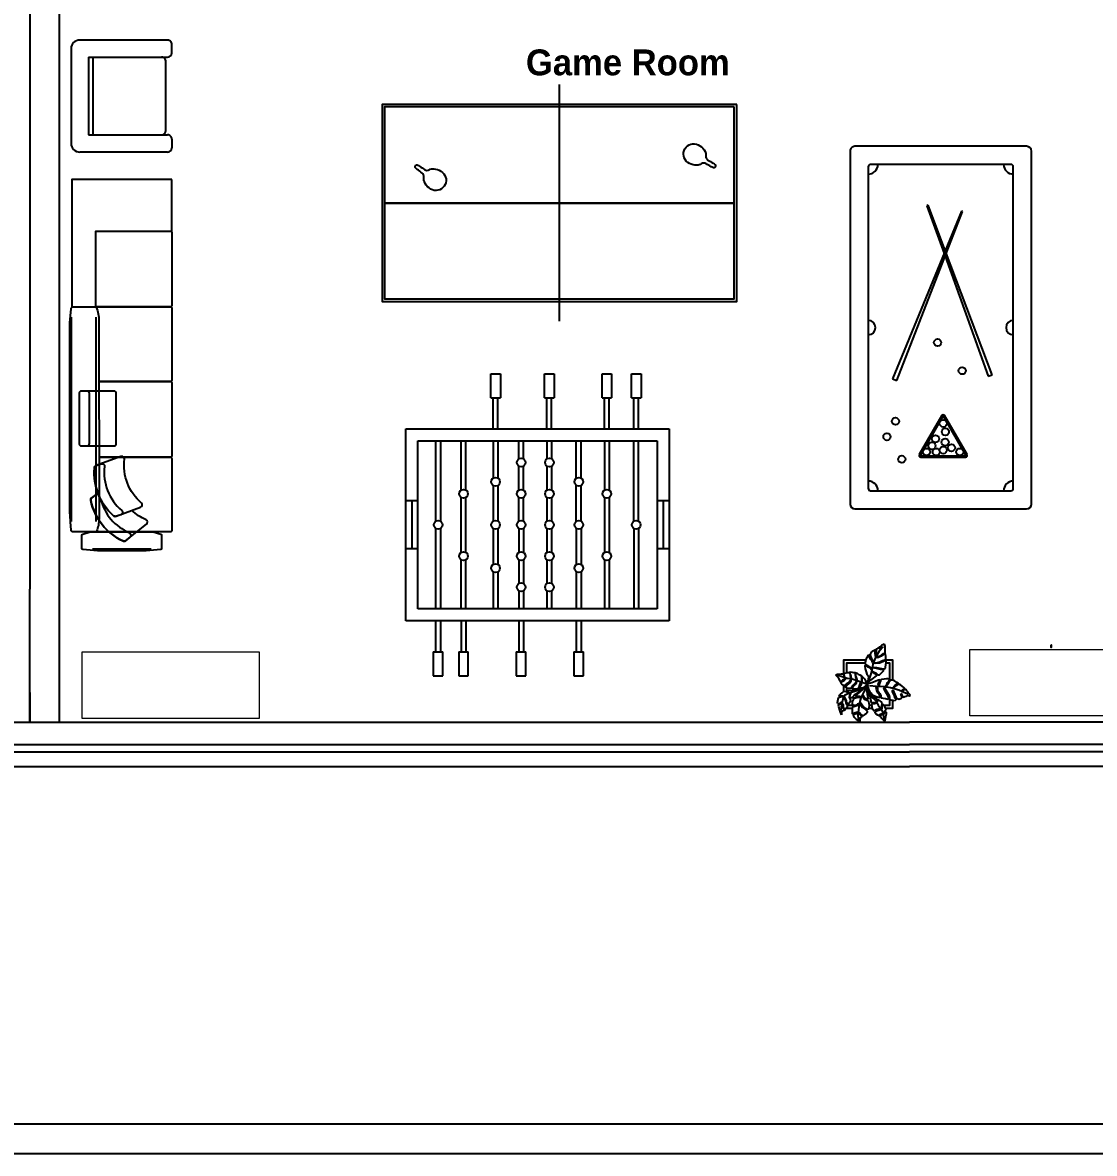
# Model space of a CAD drawing. Header units: inches. Extents: x 484217 to 497210, y -26946 to -21493.
# Drawn here: x 485998.7 to 486324.9, y -26437.7 to -26093.5 of the extents above; entities that cross this region are included whole.
import ezdxf

# ---------------------------------------------------------------- set-up
doc = ezdxf.new("R2010")
doc.units = ezdxf.units.IN
doc.header["$LTSCALE"] = 20
doc.header["$MEASUREMENT"] = 0
for name, color, linetype in [('_new', 212, 'Continuous'), ('A-DIMENSION', 4, 'Continuous'), ('A-GLASS', 4, 'Continuous'), ('A-WALL', 7, 'Continuous'), ('cad-block.com', 250, 'Continuous'), ('Ceco.NET 17', 3, 'Continuous'), ('furniture', 4, 'Continuous'), ('I-WALL-IN', 3, 'Continuous'), ('pillow', 250, 'Continuous')]:
    doc.layers.add(name, color=color, linetype=linetype)
doc.layers.add('A-furniture', color=50, linetype='Continuous', lineweight=9)
doc.layers.add('I-ANNO-TEXT', color=7, linetype='Continuous', lineweight=18)
doc.styles.add('MICRO', font='')
doc.styles.get('MICRO').set_extended_font_data('MicrogrammaSSi', bold=True)

# ---------------------------------------------------------------- blocks, each defined once
blk = doc.blocks.new('A$C756F409C')
at = {"layer": 'A-furniture'}
blk.add_lwpolyline([(0, -0.448), (1.2, -0.448), (1.2, 0), (0, 0)], close=True, dxfattribs=at)
blk = doc.blocks.new('CH_13')
for p, q in [((275, 0), (-275, 0)), ((-325, -558.9), (-325, -50)), ((325, -558.9), (325, -50)), ((-225, -100), (-225, -558.9)), ((225, -100), (-225, -100)), ((225, -125), (-225, -125)), ((225, -100), (225, -558.9)), ((-250, -583.9), (-300, -583.9)), ((-200, -550), (200, -550)), ((250, -583.9), (300, -583.9))]:
    blk.add_line(p, q)
for centre, radius, start, end in [((-275, -50), 50, 90, 180), ((275, -50), 50, 0, 90), ((-300, -558.9), 25, 180, 270), ((-250, -558.9), 25, 270, 0), ((-200, -525), 25, 180, 270), ((200, -525), 25, 270, 0), ((250, -558.9), 25, 180, 270), ((300, -558.9), 25, 270, 0)]:
    blk.add_arc(centre, radius, start, end)
blk = doc.blocks.new('pillow 3')
at = {"color": 0, "elevation": 0}
for points in [[(306, -274, 0.236738), (-12, -547, -0.479426), (-59, -550), (-89, -512, -0.307946), (-91, -484, -0.233014), (293, -181, -0.307945), (320, -190), (349, -228, -0.264583), (353, -253, -0.264583)], [(365, -248), (320, -190, 0.307945), (293, -181, 0.233014), (-91, -484, 0.307946), (-89, -512), (69, -709, 0.537171), (111, -706, -0.087514), (198, -570, -0.087514)]]:
    blk.add_lwpolyline(points, format="xyb", dxfattribs=at)
for points in [[(602, -216, -0.307945), (625, -232), (642, -278, -0.536806), (618, -312, 0.252086), (198, -475, -0.536805), (157, -466), (145, -421, -0.307946), (151, -393, -0.235257)], [(625, -232, 0.307945), (602, -216, 0.235257), (151, -393, 0.307946), (145, -421), (229, -654, 0.537171), (269, -663, -0.252826), (689, -500, 0.537172), (713, -466)]]:
    blk.add_lwpolyline(points, format="xyb", close=True, dxfattribs=at)
blk = doc.blocks.new('pillow 2')
at = {"color": 0}
for points in [[(248, -173, 0.414214), (268, -152), (268, -95, 0.414214), (248, -75), (-231, -75, 0.414214), (-252, -95), (-252, -152, 0.414214), (-231, -173)], [(248, -428, 0.414214), (268, -408), (268, -95, 0.414214), (248, -75), (-231, -75, 0.414214), (-252, -95), (-252, -408, 0.414214), (-231, -428)]]:
    blk.add_lwpolyline(points, format="xyb", close=True, dxfattribs=at)
blk = doc.blocks.new('sofa 2_top_dwgmodels.com')
at = {"color": 0}
for p, q in [((1310, 6), (3250, 5)), ((3515, -754), (3515, -196)), ((1310, -230), (3250, -230)), ((2020, -230), (3250, -230))]:
    blk.add_line(p, q, dxfattribs=at)
blk.add_lwpolyline([(0, -950), (0, 0), (1210, 0), (1210, -230), (490, -230), (490, -950)], close=True, dxfattribs=at)
for points in [[(1361, 17), (1229, 7, 0.392813), (1210, -13), (1210, -127), (1210, -187), (1210, -224, 0.306407), (1215, -232, 0.103056), (1339, -258), (3227, -259, 0.103944), (3345, -234, 0.297462), (3350, -227), (3350, -13, 0.395549), (3331, 7), (3258, 11), (3191, 16), (3168, 17, 0.016229), (3089, 20), (1444, 20, 0.017209), (1361, 17)], [(502, -950), (1198, -950, 0.414214), (1210, -938), (1210, -242, 0.414214), (1198, -230), (502, -230, 0.414214), (490, -242), (490, -938, 0.414214)]]:
    blk.add_lwpolyline(points, format="xyb", close=True, dxfattribs=at)
for points in [[(3506, -96), (3380, -96, 0.334862), (3371, -104), (3350, -176), (3350, -774), (3371, -846, 0.334862), (3380, -854), (3506, -854, 0.394556), (3516, -845), (3529, -707), (3529, -244), (3516, -106, 0.387425), (3506, -96, 537.882531)], [(1215, -232, 0.250914), (1210, -242), (1210, -938, 0.414214), (1222, -950), (1908, -950, 0.414214), (1920, -938), (1920, -258)], [(1920, -258), (1920, -938, 0.414214), (1932, -950), (2628, -950, 0.414214), (2640, -938), (2640, -259)], [(2640, -259), (2640, -938, 0.414214), (2652, -950), (3338, -950, 0.414214), (3350, -938), (3350, -242, 0.198091), (3347, -234, 0.198091)]]:
    blk.add_lwpolyline(points, format="xyb", dxfattribs=at)
at = {"layer": 'pillow', "color": 0, "xscale": -1}
for name, p in [('pillow 2', (2280, 5)), ('pillow 3', (3345, 0))]:
    blk.add_blockref(name, p, dxfattribs=at)
blk = doc.blocks.new('sport-9')
at = {"color": 0, "linetype": 'ByBlock'}
for p, q in [((0, 1.5), (-2.92, 1.5)), ((-2.96, 1.46), (-2.96, 0.04)), ((0.04, 0.04), (0.04, 1.46)), ((-2.81, 1.33), (-2.81, 0.17)), ((-0.13, 1.35), (-2.79, 1.35)), ((-0.11, 0.17), (-0.11, 1.33)), ((-1.0694, 1.1763), (-2.0751, 0.7958)), ((-2.0504, 0.7862), (-1.0569, 1.1424)), ((-1.0569, 1.1424), (-1.0694, 1.1763)), ((-0.4092, 0.9676), (-0.7313, 0.7819)), ((-0.4036, 0.9579), (-0.7257, 0.7722)), ((-0.3994, 0.584), (-0.3994, 0.9555)), ((-0.3882, 0.584), (-0.3882, 0.9555)), ((-2.4207, 0.9307), (-2.4244, 0.9215)), ((-2.4244, 0.9215), (-1.0368, 0.3518)), ((-1.0234, 0.3854), (-2.4207, 0.9307)), ((-2.3929, 0.9196), (-2.3966, 0.9103)), ((-2.0976, 0.7873), (-2.4723, 0.6455)), ((-2.4689, 0.6361), (-2.0742, 0.7777)), ((-0.7313, 0.7576), (-0.4092, 0.5719)), ((-0.7257, 0.7673), (-0.4036, 0.5816)), ((-2.4442, 0.6559), (-2.4407, 0.6465)), ((-2.4723, 0.6455), (-2.4689, 0.6361)), ((-1.0368, 0.3518), (-1.0234, 0.3854)), ((-2.79, 0.15), (-0.13, 0.15)), ((-2.92, 0), (0, 0))]:
    blk.add_line(p, q, dxfattribs=at)
for centre in [(-1.1033, 0.9277), (-0.4306, 0.9079), (-0.4655, 0.8381), (-1.3359, 0.724), (-0.6672, 0.7706), (-0.5974, 0.788), (-0.512, 0.7857), (-0.4462, 0.7706), (-0.5393, 0.7065), (-0.4811, 0.6774), (-0.4306, 0.713), (-0.4306, 0.6315), (-0.6846, 0.3748), (-0.3706, 0.4272), (-0.5567, 0.305)]:
    blk.add_circle(centre, 0.03, dxfattribs=at)
for centre, radius, start, end in [((-2.92, 1.46), 0.04, 90, 180), ((0, 1.46), 0.04, 360, 90), ((-2.79, 1.33), 0.02, 90, 180), ((-2.81, 1.35), 0.08, 270, 0), ((-1.46, 1.35), 0.06, 180, 0), ((-0.11, 1.35), 0.08, 180, 270), ((-0.13, 1.33), 0.02, 0, 90), ((-0.4022, 0.9555), 0.014, 0, 119.97292), ((-0.4022, 0.9555), 0.0028, 0, 119.97292), ((-0.7243, 0.7697), 0.014, 119.97292, 240.02708), ((-0.7243, 0.7697), 0.0028, 119.97292, 240.02708), ((-0.4022, 0.584), 0.014, 240.02708, 0), ((-0.4022, 0.584), 0.0028, 240.02708, 0), ((-2.81, 0.15), 0.08, 0, 90), ((-1.46, 0.15), 0.06, 0, 180), ((-0.11, 0.15), 0.08, 90, 180), ((-2.79, 0.17), 0.02, 180, 270), ((-0.13, 0.17), 0.02, 270, 0), ((-2.92, 0.04), 0.04, 180, 270), ((0, 0.04), 0.04, 270, 0)]:
    blk.add_arc(centre, radius, start, end, dxfattribs=at)
blk = doc.blocks.new('pool table 2')
at = {"xscale": 1000, "yscale": 1000, "zscale": 1000}
blk.add_blockref('sport-9', (-40, -40), dxfattribs=at)
blk = doc.blocks.new('foosball table')
for p, q in [((0, 1097.4), (800, 1097.4)), ((0, 0), (0, 1097.4)), ((300, 1047.4), (300, 1097.4)), ((500, 1047.4), (500, 1097.4)), ((800, 1097.4), (800, 0)), ((50, 1047.4), (750, 1047.4)), ((50, 50), (50, 1047.4)), ((500, 1072.4), (300, 1072.4)), ((750, 1047.4), (750, 50)), ((-130, 983.9), (-230, 983.9)), ((-230, 983.9), (-230, 943.9)), ((-230, 943.9), (-130, 943.9)), ((-130, 983.9), (-130, 943.9)), ((0, 973.9), (-130, 973.9)), ((0, 953.9), (-130, 953.9)), ((385.2, 973.9), (50, 973.9)), ((384.7, 953.9), (50, 953.9)), ((750, 973.9), (414.8, 973.9)), ((750, 953.9), (415.3, 953.9)), ((-130, 877.4), (-230, 877.4)), ((-230, 877.4), (-230, 837.4)), ((-130, 877.4), (-130, 837.4)), ((0, 867.4), (-130, 867.4)), ((50, 867.4), (255.2, 867.4)), ((284.8, 867.4), (515.2, 867.4)), ((544.8, 867.4), (750, 867.4)), ((-230, 837.4), (-130, 837.4)), ((0, 847.4), (-130, 847.4)), ((50, 847.4), (254.7, 847.4)), ((285.3, 847.4), (514.7, 847.4)), ((545.3, 847.4), (750, 847.4)), ((205.2, 733.9), (50, 733.9)), ((204.7, 713.9), (50, 713.9)), ((385.2, 733.9), (234.8, 733.9)), ((384.7, 713.9), (235.3, 713.9)), ((565.2, 733.9), (414.8, 733.9)), ((564.7, 713.9), (415.3, 713.9)), ((750, 733.9), (594.8, 733.9)), ((750, 713.9), (595.3, 713.9)), ((800, 733.9), (930, 733.9)), ((800, 713.9), (930, 713.9)), ((930, 743.9), (930, 703.9)), ((930, 743.9), (1030, 743.9)), ((1030, 743.9), (1030, 703.9)), ((1030, 703.9), (930, 703.9)), ((-130, 637.4), (-230, 637.4)), ((-230, 637.4), (-230, 597.4)), ((-130, 637.4), (-130, 597.4)), ((0, 627.4), (-130, 627.4)), ((125.2, 627.4), (50, 627.4)), ((125.2, 627.4), (50, 627.4)), ((255.2, 627.4), (154.8, 627.4)), ((385.2, 627.4), (284.8, 627.4)), ((414.8, 627.4), (515.2, 627.4)), ((544.8, 627.4), (645.2, 627.4)), ((674.8, 627.4), (750, 627.4)), ((-230, 597.4), (-130, 597.4)), ((0, 607.4), (-130, 607.4)), ((124.7, 607.4), (50, 607.4)), ((124.7, 607.4), (50, 607.4)), ((254.7, 607.4), (155.3, 607.4)), ((384.7, 607.4), (285.3, 607.4)), ((415.3, 607.4), (514.7, 607.4)), ((545.3, 607.4), (644.7, 607.4)), ((675.3, 607.4), (750, 607.4)), ((930, 520), (930, 480)), ((930, 520), (1030, 520)), ((1030, 520), (1030, 480)), ((125.2, 510), (50, 510)), ((124.7, 490), (50, 490)), ((255.2, 510), (154.8, 510)), ((254.7, 490), (155.3, 490)), ((385.2, 510), (284.8, 510)), ((384.7, 490), (285.3, 490)), ((515.2, 510), (414.8, 510)), ((514.7, 490), (415.3, 490)), ((645.2, 510), (544.8, 510)), ((644.7, 490), (545.3, 490)), ((750, 510), (674.8, 510)), ((750, 490), (675.3, 490)), ((800, 510), (930, 510)), ((800, 490), (930, 490)), ((1030, 480), (930, 480)), ((-130, 397.4), (-230, 397.4)), ((-230, 397.4), (-230, 357.4)), ((-130, 397.4), (-130, 357.4)), ((0, 387.4), (-130, 387.4)), ((205.2, 387.4), (50, 387.4)), ((385.2, 387.4), (234.8, 387.4)), ((414.8, 387.4), (565.2, 387.4)), ((594.8, 387.4), (750, 387.4)), ((-230, 357.4), (-130, 357.4)), ((0, 367.4), (-130, 367.4)), ((204.7, 367.4), (50, 367.4)), ((384.7, 367.4), (235.3, 367.4)), ((415.3, 367.4), (564.7, 367.4)), ((595.3, 367.4), (750, 367.4)), ((255.2, 270), (50, 270)), ((254.7, 250), (50, 250)), ((515.2, 270), (284.8, 270)), ((514.7, 250), (285.3, 250)), ((750, 270), (544.8, 270)), ((750, 250), (545.3, 250)), ((800, 270), (930, 270)), ((800, 250), (930, 250)), ((930, 280), (930, 240)), ((930, 280), (1030, 280)), ((1030, 240), (930, 240)), ((1030, 280), (1030, 240)), ((385.2, 147.4), (50, 147.4)), ((414.8, 147.4), (750, 147.4)), ((800, 147.4), (930, 147.4)), ((930, 157.4), (930, 117.4)), ((930, 157.4), (1030, 157.4)), ((1030, 157.4), (1030, 117.4)), ((384.7, 127.4), (50, 127.4)), ((415.3, 127.4), (750, 127.4)), ((800, 127.4), (930, 127.4)), ((1030, 117.4), (930, 117.4)), ((750, 50), (50, 50)), ((300, 0), (300, 50)), ((500, 0), (500, 50)), ((800, 0), (0, 0)), ((500, 25), (300, 25))]:
    blk.add_line(p, q)
for centre in [(400, 963.5), (270, 857), (530, 857), (220, 723.5), (400, 723.5), (580, 723.5), (140, 617), (270, 617), (400, 617), (530, 617), (660, 617), (140, 499.6), (270, 499.6), (400, 499.6), (530, 499.6), (660, 499.6), (220, 377), (400, 377), (580, 377), (270, 259.6), (530, 259.6), (400, 137)]:
    blk.add_circle(centre, 18.1)
blk = doc.blocks.new('Drawing10')
at = {"layer": 'Ceco.NET 17', "color": 7}
for p, q in [((-0.0204, 0.2629), (-0.0589, 0.2734)), ((0.0289, 0.2471), (-0.0204, 0.2629)), ((0.0701, 0.2403), (0.0289, 0.2471)), ((0.1027, 0.2313), (0.0701, 0.2403)), ((0.1557, 0.2105), (0.1027, 0.2313)), ((0.1888, 0.1991), (0.1557, 0.2105))]:
    blk.add_line(p, q, dxfattribs=at)
for points in [[(0.3315, 0.5284), (0.32, 0.5238), (0.3123, 0.5192), (0.3046, 0.5123), (0.3031, 0.5015), (0.3016, 0.4878), (0.297, 0.4885), (0.297, 0.5), (0.2939, 0.5054), (0.2893, 0.5038), (0.2801, 0.4962), (0.2709, 0.4908), (0.2663, 0.4832), (0.2663, 0.4655), (0.2663, 0.4426), (0.2663, 0.4295), (0.2625, 0.4265), (0.2602, 0.4334), (0.259, 0.456), (0.2608, 0.4791), (0.2554, 0.4822), (0.2433, 0.4732), (0.2341, 0.4678), (0.2257, 0.4617), (0.2196, 0.4533), (0.218, 0.4387), (0.2249, 0.4165), (0.2326, 0.3981), (0.2426, 0.379), (0.2418, 0.3713), (0.2364, 0.3752), (0.2318, 0.3859), (0.2234, 0.402), (0.2119, 0.4226), (0.2094, 0.4373), (0.1979, 0.435), (0.1881, 0.4165), (0.1836, 0.408), (0.1805, 0.3958), (0.174, 0.3717), (0.1892, 0.3547), (0.2035, 0.3468), (0.2211, 0.3338), (0.2272, 0.3231), (0.2295, 0.3154), (0.2242, 0.3192), (0.2165, 0.33), (0.2004, 0.3399), (0.1828, 0.3522), (0.1743, 0.3552), (0.1736, 0.3483), (0.1766, 0.3246), (0.1828, 0.3001), (0.1904, 0.2825), (0.2027, 0.2664), (0.2027, 0.2534), (0.1943, 0.2097), (0.2127, 0.2266), (0.2326, 0.2396), (0.2688, 0.2673), (0.2688, 0.2704), (0.26, 0.2829), (0.2372, 0.2955), (0.2326, 0.3062), (0.241, 0.3024), (0.2646, 0.2929), (0.2787, 0.2765), (0.2879, 0.2757), (0.2891, 0.2754), (0.2924, 0.2779), (0.3077, 0.2909), (0.3192, 0.3009), (0.3253, 0.3093), (0.32, 0.3177), (0.3016, 0.3208), (0.2809, 0.3254), (0.2548, 0.3307), (0.2433, 0.3346), (0.2479, 0.3361), (0.2686, 0.3369), (0.297, 0.3315), (0.3253, 0.3254), (0.3353, 0.3261), (0.3414, 0.3376), (0.3453, 0.3614), (0.3491, 0.379), (0.3491, 0.3935), (0.3322, 0.3897), (0.3016, 0.3759), (0.2755, 0.3721), (0.2579, 0.3698), (0.2587, 0.3759), (0.2778, 0.3775), (0.297, 0.3836), (0.3184, 0.3935), (0.3376, 0.3997), (0.346, 0.4096), (0.3453, 0.4272), (0.343, 0.4464), (0.323, 0.4418), (0.3062, 0.4303), (0.2847, 0.4203), (0.2717, 0.4203), (0.2863, 0.4272), (0.3092, 0.438), (0.3276, 0.4518), (0.3399, 0.4556), (0.3399, 0.4793), (0.3399, 0.4992), (0.3399, 0.5123), (0.3361, 0.5192)], [(-0.0664, 0.2745), (-0.059, 0.28), (-0.0518, 0.2828), (-0.0381, 0.2833), (-0.0214, 0.2838), (-0.0081, 0.2847), (-0.001, 0.28), (0.0014, 0.27), (0.0047, 0.2581), (0.0094, 0.2572), (0.0061, 0.2657), (0.0042, 0.2771), (0.0052, 0.2866), (0.0094, 0.2895), (0.0199, 0.2918), (0.0299, 0.2947), (0.0379, 0.2956), (0.0484, 0.2885), (0.0522, 0.2714), (0.055, 0.2572), (0.0574, 0.2453), (0.0631, 0.2472), (0.0598, 0.2653), (0.0546, 0.2823), (0.0508, 0.2928), (0.0493, 0.2985), (0.0522, 0.2999), (0.0674, 0.2985), (0.0802, 0.2966), (0.0926, 0.2947), (0.094, 0.2795), (0.0973, 0.2605), (0.1021, 0.2448), (0.103, 0.2358), (0.1073, 0.2315), (0.1092, 0.2372), (0.1054, 0.2534), (0.1002, 0.2676), (0.0987, 0.2809), (0.1025, 0.2933), (0.1092, 0.2899), (0.1182, 0.2833), (0.131, 0.2776), (0.1443, 0.2676), (0.1467, 0.2496), (0.1448, 0.2287), (0.1477, 0.2164), (0.151, 0.2216), (0.151, 0.2315), (0.15, 0.2463), (0.1505, 0.2543), (0.1491, 0.261), (0.1534, 0.261), (0.16, 0.2548), (0.1695, 0.2434), (0.1752, 0.2325), (0.1842, 0.2192), (0.1923, 0.2045), (0.1838, 0.1917), (0.1719, 0.1817), (0.1638, 0.1727), (0.1534, 0.1679), (0.1382, 0.1656), (0.1282, 0.1689), (0.131, 0.1779), (0.1391, 0.1917), (0.1443, 0.2007), (0.1448, 0.2073), (0.1358, 0.2073), (0.1301, 0.1978), (0.1234, 0.1746), (0.1187, 0.1646), (0.113, 0.1603), (0.1006, 0.1589), (0.0859, 0.1589), (0.0759, 0.1599), (0.0698, 0.1679), (0.0774, 0.1803), (0.094, 0.1969), (0.1054, 0.2097), (0.1078, 0.2206), (0.104, 0.2249), (0.0968, 0.2121), (0.0859, 0.2002), (0.0745, 0.1898), (0.066, 0.176), (0.0593, 0.1656), (0.0512, 0.1632), (0.0375, 0.1641), (0.027, 0.1675), (0.0113, 0.1817), (0.0237, 0.1893), (0.0455, 0.2083), (0.0555, 0.2202), (0.0603, 0.2282), (0.0612, 0.2358), (0.0541, 0.2339), (0.0479, 0.2211), (0.0337, 0.2069), (0.0204, 0.1997), (0.0056, 0.1898), (-0.0062, 0.1921), (-0.0157, 0.1993), (-0.0219, 0.2059), (-0.0249, 0.2153), (-0.0086, 0.2254), (0.0061, 0.2334), (0.0151, 0.2415), (0.0104, 0.2453), (-0.0001, 0.2382), (-0.0105, 0.2325), (-0.0248, 0.2216), (-0.03, 0.2235), (-0.0333, 0.2306), (-0.0414, 0.2486), (-0.0528, 0.26), (-0.0632, 0.271)], [(0.5469, 0.1104), (0.5399, 0.1179), (0.5321, 0.1263), (0.5249, 0.1367), (0.5158, 0.1478), (0.5093, 0.1562), (0.4996, 0.1556), (0.4898, 0.1517), (0.48, 0.1413), (0.4781, 0.1465), (0.4859, 0.1556), (0.4996, 0.1595), (0.4996, 0.166), (0.4937, 0.1725), (0.48, 0.1829), (0.4683, 0.192), (0.4547, 0.2004), (0.441, 0.1939), (0.428, 0.1874), (0.4189, 0.1783), (0.4111, 0.1692), (0.4046, 0.1718), (0.4137, 0.1829), (0.4228, 0.1913), (0.4339, 0.1985), (0.441, 0.2024), (0.4456, 0.2076), (0.4371, 0.2134), (0.4163, 0.227), (0.4007, 0.2322), (0.3871, 0.2335), (0.3695, 0.2173), (0.3624, 0.1998), (0.3513, 0.1842), (0.3422, 0.1855), (0.3539, 0.1965), (0.3598, 0.2134), (0.3689, 0.2257), (0.376, 0.2348), (0.3747, 0.2413), (0.365, 0.2446), (0.35, 0.2446), (0.3325, 0.242), (0.3097, 0.2394), (0.3013, 0.227), (0.2928, 0.205), (0.2883, 0.1861), (0.2837, 0.1959), (0.2909, 0.2179), (0.2948, 0.2264), (0.2967, 0.2309), (0.2935, 0.2342), (0.2779, 0.2296), (0.2571, 0.2218), (0.2454, 0.2173), (0.2304, 0.2101), (0.2194, 0.2069), (0.1927, 0.203), (0.1973, 0.1835), (0.2025, 0.1575), (0.2109, 0.1426), (0.2226, 0.1296), (0.2304, 0.1153), (0.248, 0.1056), (0.2668, 0.0984), (0.2941, 0.0893), (0.2974, 0.0952), (0.2941, 0.1114), (0.2837, 0.125), (0.2733, 0.14), (0.2675, 0.1575), (0.2668, 0.1718), (0.2714, 0.1744), (0.2766, 0.1705), (0.2766, 0.1517), (0.2883, 0.1348), (0.2961, 0.1238), (0.3045, 0.103), (0.3058, 0.0874), (0.3247, 0.0841), (0.3435, 0.0809), (0.3624, 0.0763), (0.3676, 0.0822), (0.3663, 0.0926), (0.3539, 0.1192), (0.3442, 0.1348), (0.3364, 0.1478), (0.3279, 0.1679), (0.3344, 0.1725), (0.3461, 0.1517), (0.3578, 0.1296), (0.3734, 0.1069), (0.3767, 0.0906), (0.376, 0.0776), (0.3825, 0.0718), (0.4027, 0.0679), (0.4118, 0.0666), (0.4261, 0.0685), (0.43, 0.0737), (0.4222, 0.0848), (0.4163, 0.103), (0.4046, 0.125), (0.4014, 0.1393), (0.4014, 0.1478), (0.4066, 0.1471), (0.4111, 0.1348), (0.4189, 0.116), (0.4274, 0.0952), (0.4384, 0.0815), (0.454, 0.0757), (0.4618, 0.0783), (0.4729, 0.0854), (0.4794, 0.0965), (0.4696, 0.116), (0.4742, 0.1238), (0.4781, 0.1121), (0.4853, 0.101), (0.4905, 0.0939), (0.5009, 0.0984), (0.5152, 0.1017), (0.5243, 0.1056), (0.5373, 0.1049)], [(-0.0199, -0.051), (-0.0269, -0.0314), (-0.0329, -0.0134), (-0.0418, 0.0142), (-0.0441, 0.0239), (-0.0291, 0.0388), (-0.0187, 0.0441), (-0.0164, 0.05), (-0.0232, 0.0493), (-0.0336, 0.0448), (-0.0418, 0.0373), (-0.0493, 0.0373), (-0.0531, 0.0493), (-0.0493, 0.062), (-0.0448, 0.0889), (-0.0366, 0.0941), (-0.0194, 0.0971), (-0.0045, 0.0956), (0, 0.0986), (-0.0067, 0.1008), (-0.0269, 0.1045), (-0.0389, 0.1045), (-0.0366, 0.1105), (-0.0276, 0.1187), (-0.0142, 0.1299), (-0.0007, 0.1426), (0.0172, 0.1396), (0.0329, 0.1292), (0.0448, 0.1277), (0.0381, 0.1329), (0.0269, 0.1381), (0.0269, 0.1449), (0.0366, 0.1471), (0.0687, 0.1516), (0.1233, 0.1561), (0.1509, 0.1583), (0.1225, 0.1381), (0.0912, 0.1157), (0.071, 0.0874), (0.0538, 0.0881), (0.0501, 0.1016), (0.0568, 0.1225), (0.0538, 0.1247), (0.0456, 0.1105), (0.0441, 0.0933), (0.0508, 0.0799), (0.0545, 0.068), (0.0486, 0.0515), (0.0389, 0.0351), (0.0247, 0.0426), (0.0209, 0.065), (0.012, 0.0881), (0.0045, 0.0933), (0.009, 0.0777), (0.0142, 0.0605), (0.0157, 0.0441), (0.0232, 0.0321), (0.0306, 0.0231), (0.0239, 0.0082), (0.0149, -0.0052), (0.009, -0.0127), (0, 0), (-0.0037, 0.0261), (-0.0105, 0.0388), (-0.012, 0.0291), (-0.0067, 0.0045), (-0.0037, -0.0067), (0.003, -0.0172), (-0.0112, -0.0209), (-0.0179, -0.0231)], [(0.2025, 0.1473), (0.2209, 0.1124), (0.2374, 0.1014), (0.268, 0.0812), (0.2729, 0.0733), (0.2723, 0.0665), (0.2699, 0.0555), (0.2742, 0.0512), (0.2785, 0.0641), (0.2827, 0.0714), (0.2901, 0.0659), (0.2981, 0.0592), (0.3103, 0.0518), (0.3134, 0.0365), (0.3109, 0.0231), (0.3072, 0.0066), (0.3097, -0.0057), (0.3158, 0.0004), (0.3152, 0.0108), (0.3183, 0.0274), (0.3219, 0.0353), (0.3274, 0.0298), (0.3354, 0.0127), (0.3446, -0.0051), (0.344, -0.0167), (0.333, -0.0296), (0.3219, -0.0436), (0.3299, -0.043), (0.3366, -0.0332), (0.3477, -0.0308), (0.3489, -0.0479), (0.344, -0.0675), (0.3391, -0.0859), (0.3354, -0.1036), (0.3121, -0.0834), (0.306, -0.0712), (0.2993, -0.0657), (0.3023, -0.0553), (0.3127, -0.0485), (0.3152, -0.0406), (0.306, -0.0461), (0.2944, -0.0528), (0.2907, -0.0595), (0.2791, -0.0553), (0.2656, -0.0467), (0.2546, -0.032), (0.2687, -0.0191), (0.287, -0.0143), (0.2999, -0.0106), (0.2993, -0.0045), (0.2864, -0.0069), (0.2711, -0.0094), (0.2564, -0.0167), (0.2472, -0.0191), (0.238, -0.0087), (0.2331, 0.0078), (0.2331, 0.0188), (0.2282, 0.0329), (0.2368, 0.0408), (0.2558, 0.0421), (0.265, 0.0439), (0.2644, 0.0488), (0.2558, 0.0469), (0.2362, 0.0463), (0.2276, 0.0445), (0.2221, 0.0727), (0.216, 0.1014), (0.2056, 0.1314)]]:
    blk.add_lwpolyline(points, close=True, dxfattribs=at)
for points in [[(0.2058, 0.225), (0.2341, 0.3116), (0.2426, 0.3637), (0.261, 0.4127), (0.297, 0.4763), (0.3261, 0.5084)], [(0, 0.2757), (0, 0.4), (0.1816, 0.4)], [(0.025, 0.2933), (0.025, 0.375), (0.1749, 0.375)], [(0.2244, 0.4), (0.2318, 0.4)], [(0.2367, 0.375), (0.2422, 0.375)], [(0.2585, 0.375), (0.2953, 0.375)], [(0.3379, 0.4), (0.4, 0.4), (0.4, 0.2323)], [(0.3482, 0.375), (0.375, 0.375), (0.375, 0.24)], [(0, 0.2301), (0, 0.2382)], [(0, 0.1425), (0, 0.1909)], [(0.025, 0.1904), (0.025, 0.2022)], [(0.1913, 0.1889), (0.1905, 0.1643), (0.1898, 0.1411), (0.192, 0.118), (0.1973, 0.0941), (0.2003, 0.0792), (0.1943, 0.0762), (0.1786, 0.0821), (0.1681, 0.0933), (0.1607, 0.1068), (0.1539, 0.1023), (0.1599, 0.0911), (0.1704, 0.0762), (0.189, 0.0687), (0.204, 0.0568), (0.2055, 0.0403), (0.2077, 0.0231), (0.207, 0.0075), (0.2017, -0.0067), (0.1913, -0.0082), (0.1659, 0.0082), (0.1517, 0.0261), (0.139, 0.0433), (0.1338, 0.0366), (0.142, 0.0224), (0.1547, 0.0075), (0.1771, -0.0097), (0.1913, -0.0209), (0.1928, -0.0321), (0.1831, -0.0433), (0.1734, -0.0508), (0.1569, -0.0612), (0.142, -0.0515), (0.13, -0.0358), (0.1203, -0.0343), (0.124, -0.0426), (0.1375, -0.0538), (0.1494, -0.0627), (0.1479, -0.0672), (0.1338, -0.0769), (0.1323, -0.0956), (0.1323, -0.1128), (0.1196, -0.1023), (0.1054, -0.0904), (0.0889, -0.0747), (0.0807, -0.0582), (0.0844, -0.0478), (0.1046, -0.0418), (0.1158, -0.0373), (0.1113, -0.0314), (0.0941, -0.0366), (0.0814, -0.0403), (0.0725, -0.0433), (0.0725, -0.0246), (0.0717, -0.0067), (0.0725, 0.0082), (0.0822, 0.0149), (0.1076, 0.0231), (0.1173, 0.0306), (0.121, 0.0388), (0.1121, 0.0351), (0.1016, 0.0284), (0.0844, 0.0254), (0.0717, 0.0351), (0.0725, 0.0553), (0.0785, 0.0702), (0.0867, 0.0866), (0.0986, 0.0881), (0.124, 0.0926), (0.1405, 0.0941), (0.1352, 0.0978), (0.121, 0.0993), (0.1016, 0.0978), (0.0979, 0.1016), (0.1031, 0.1083), (0.1158, 0.1195), (0.13, 0.1322), (0.1913, 0.1889)], [(0.2116, 0.19), (0.2688, 0.1835), (0.3312, 0.1816), (0.3825, 0.1731), (0.4514, 0.1523), (0.5113, 0.127), (0.5295, 0.1153)], [(0.375, 0.2335), (0.375, 0.2223)], [(0.1263, 0.1501), (0.0897, 0.1389), (0.0441, 0.1247), (0.0067, 0.1068), (-0.0082, 0.0754), (-0.0187, 0.0306), (-0.0232, -0.0119)], [(0.025, 0.1344), (0.025, 0.1693)], [(0.1853, 0.1785), (0.1651, 0.1359), (0.1405, 0.0866), (0.1263, 0.0366), (0.1196, -0.0105), (0.1143, -0.0545), (0.1173, -0.0821), (0.127, -0.1016)], [(0.2178, 0.1075), (0.265, 0.0604), (0.2827, 0.028), (0.3115, -0.0136), (0.3225, -0.0504), (0.3305, -0.0926)], [(0.375, 0.0991), (0.375, 0.025), (0.3297, 0.025)], [(0.0721, 0), (0.0184, 0)], [(0.025, 0.0299), (0.025, 0.0424)], [(0.11, 0.025), (0.0291, 0.025)], [(0.1526, 0.025), (0.1405, 0.025)], [(0.1786, 0), (0.1644, 0)], [(0.2354, 0), (0.2042, 0)], [(0.231, 0.025), (0.2075, 0.025)], [(0.3154, 0), (0.3085, 0)], [(0.3178, 0.025), (0.3113, 0.025)], [(0.4, 0.0684), (0.4, 0), (0.342, 0)]]:
    blk.add_lwpolyline(points, dxfattribs=at)
for radius, start, end in [(0.1515, 66.84624, 69.16348), (0.1515, 207.39853, 208.19827), (0.1105, 239.49779, 242.42969), (0.1105, 256.13302, 263.44205)]:
    blk.add_arc((0.19, 0.1931), radius, start, end, dxfattribs=at)

msp = doc.modelspace()

# ---------------------------------------------------------------- linework, layer by layer
for p, q in [((484317.68, -26428.72, 6.93), (488304.59, -26428.72, 6.93)), ((484306.43, -26437.72, 6.93), (488316.15, -26437.72, 6.93))]:
    msp.add_line(p, q)
at = {"layer": '_new', "elevation": 6.93}
msp.add_lwpolyline([(486000.9, -26297.47), (486000.9, -26306.47)], dxfattribs=at)
at = {"layer": 'A-DIMENSION'}
for p, q in [((486358.65, -26306.47, 6.93), (486268.65, -26306.47, 6.93)), ((485733.15, -26319.97, 6.93), (486246.15, -26319.97, 6.93)), ((486358.65, -26319.97, 6.93), (486268.65, -26319.97, 6.93))]:
    msp.add_line(p, q, dxfattribs=at)
at = {"layer": 'A-GLASS'}
for p, q in [((485733.15, -26306.47, 6.93), (486246.15, -26306.47, 6.93)), ((486246.15, -26306.47, 6.93), (486268.65, -26306.47, 6.93)), ((485733.15, -26313.22, 6.93), (486246.15, -26313.22, 6.93)), ((485733.15, -26315.47, 6.93), (486246.15, -26315.47, 6.93)), ((486246.15, -26313.22, 6.93), (486268.65, -26313.22, 6.93)), ((486246.15, -26315.47, 6.93), (486268.65, -26315.47, 6.93)), ((486358.65, -26313.22, 6.93), (486268.65, -26313.22, 6.93)), ((486358.65, -26315.47, 6.93), (486268.65, -26315.47, 6.93)), ((486246.15, -26319.97, 6.93), (486268.65, -26319.97, 6.93))]:
    msp.add_line(p, q, dxfattribs=at)
at = {"layer": 'A-WALL'}
msp.add_line((486246.15, -26306.47, 6.93), (486268.65, -26306.47, 6.93), dxfattribs=at)
at = {"layer": 'cad-block.com', "color": 7, "true_color": 0xffffff}
for points in [[(486162.06, -26184.43), (486162.06, -26112.42)], [(486108.88, -26148.36), (486215.25, -26148.36)], [(486108.88, -26148.48), (486215.25, -26148.48)]]:
    msp.add_lwpolyline(points, dxfattribs=at)
for points in [[(486216.03, -26118.42), (486108.1, -26118.42), (486108.1, -26178.43), (486216.03, -26178.43)], [(486215.25, -26119.2), (486108.88, -26119.2), (486108.88, -26177.64), (486215.25, -26177.64)]]:
    msp.add_lwpolyline(points, close=True, dxfattribs=at)
for points in [[(486200.27, -26131.96, -0.386408), (486204.31, -26130.71), (486204.82, -26131.01, -0.11855), (486206.39, -26132.74, -0.157666), (486206.66, -26134.13, 0.297479), (486207.27, -26135.37, -0.00736), (486208.87, -26136.35, 0.016405), (486209.38, -26136.68, -0.45052), (486209.5, -26137.43, -0.45052), (486208.79, -26137.68, 0.016405), (486208.25, -26137.4, -0.00736), (486206.62, -26136.46, 0.297479), (486205.24, -26136.53, -0.157666), (486203.89, -26136.96, -0.11855), (486201.63, -26136.41), (486201.12, -26136.1, -0.386408)], [(486127.02, -26143.33, -0.386408), (486122.88, -26144.22), (486122.4, -26143.88, -0.11855), (486120.98, -26142.03, -0.157666), (486120.83, -26140.62, 0.297479), (486120.33, -26139.33, -0.00736), (486118.82, -26138.22, 0.016405), (486118.34, -26137.84, -0.45052), (486118.29, -26137.09, -0.45052), (486119.02, -26136.9, 0.016405), (486119.53, -26137.23, -0.00736), (486121.07, -26138.3, 0.297479), (486122.45, -26138.35, -0.157666), (486123.83, -26138.04, -0.11855), (486126.04, -26138.78), (486126.52, -26139.13, -0.386408)]]:
    msp.add_lwpolyline(points, format="xyb", close=True, dxfattribs=at)
at = {"layer": 'cad-block.com'}
msp.add_lwpolyline([(486311.59, -26283.02), (486311.59, -26283.59), (486311.81, -26283.59), (486311.81, -26283.02), (486311.59, -26283.02)], dxfattribs=at)
at = {"layer": 'I-WALL-IN'}
for p, q in [((486000.9, -26306.47, 6.93), (486000.9, -26265.97, 6.93)), ((486009.9, -26265.97, 6.93), (486009.9, -26306.47, 6.93))]:
    msp.add_line(p, q, dxfattribs=at)
at = {"layer": 'I-WALL-IN', "elevation": 6.93}
for points in [[(486000.9, -26056.72), (486000.9, -26265.97)], [(486009.9, -26056.72), (486009.9, -26265.97)]]:
    msp.add_lwpolyline(points, dxfattribs=at)

# ---------------------------------------------------------------- block references
at = {"color": 40, "true_color": 0xf8d731, "xscale": 0.03678022598344886, "yscale": 0.03678022598344886, "zscale": 0.03678022598344886, "rotation": 270}
msp.add_blockref('pool table 2', (486252, -26241.54), dxfattribs=at)
at = {"color": 18, "true_color": 0x000000, "xscale": 0.07297324636710473, "yscale": 0.07297324636710473, "zscale": 0.07297324636710473, "rotation": 90}
msp.add_blockref('foosball table', (486195.47, -26275.61), dxfattribs=at)
at = {"yscale": 45, "zscale": 45}
for p, xscale, rotation in [((486340.93, -26284.37, -110.14), -45, 359.9999997753175), ((486016.8, -26285.14, -67.5), 45, 2.246825412030073e-07)]:
    msp.add_blockref('A$C756F409C', p, dxfattribs=dict(at, xscale=xscale, rotation=rotation))
at = {"layer": 'Ceco.NET 17', "xscale": 37.02206043585839, "yscale": 37.02206043585839, "zscale": 37.02206043585839}
msp.add_blockref('Drawing10', (486248.61, -26302.3, 10.35), dxfattribs=at)
at = {"layer": 'furniture', "extrusion": (0, 0, -1), "xscale": -0.05247266525166202, "yscale": 0.05247266525166202, "zscale": -0.05247266525166202, "rotation": 270}
msp.add_blockref('CH_13', (-486013.5, -26115.89), dxfattribs=at)
at = {"layer": 'furniture', "lineweight": 9, "xscale": -0.03202296340563895, "yscale": 0.03202296340563895, "zscale": 0.03202296340563895, "rotation": 90}
msp.add_blockref('sofa 2_top_dwgmodels.com', (486013.7, -26141.29), dxfattribs=at)

# ---------------------------------------------------------------- texts
at = {"layer": 'I-ANNO-TEXT', "insert": (486151.88, -26101.71, 6.93), "char_height": 7.875, "attachment_point": 1, "style": 'MICRO'}
msp.add_mtext_dynamic_manual_height_columns('{\\fBahnschrift Light|b1|i0|c0|p34;Game Room  }', width=90.2979, gutter_width=1.5, heights=[0], dxfattribs=at)

doc.saveas('drawing.dxf')
